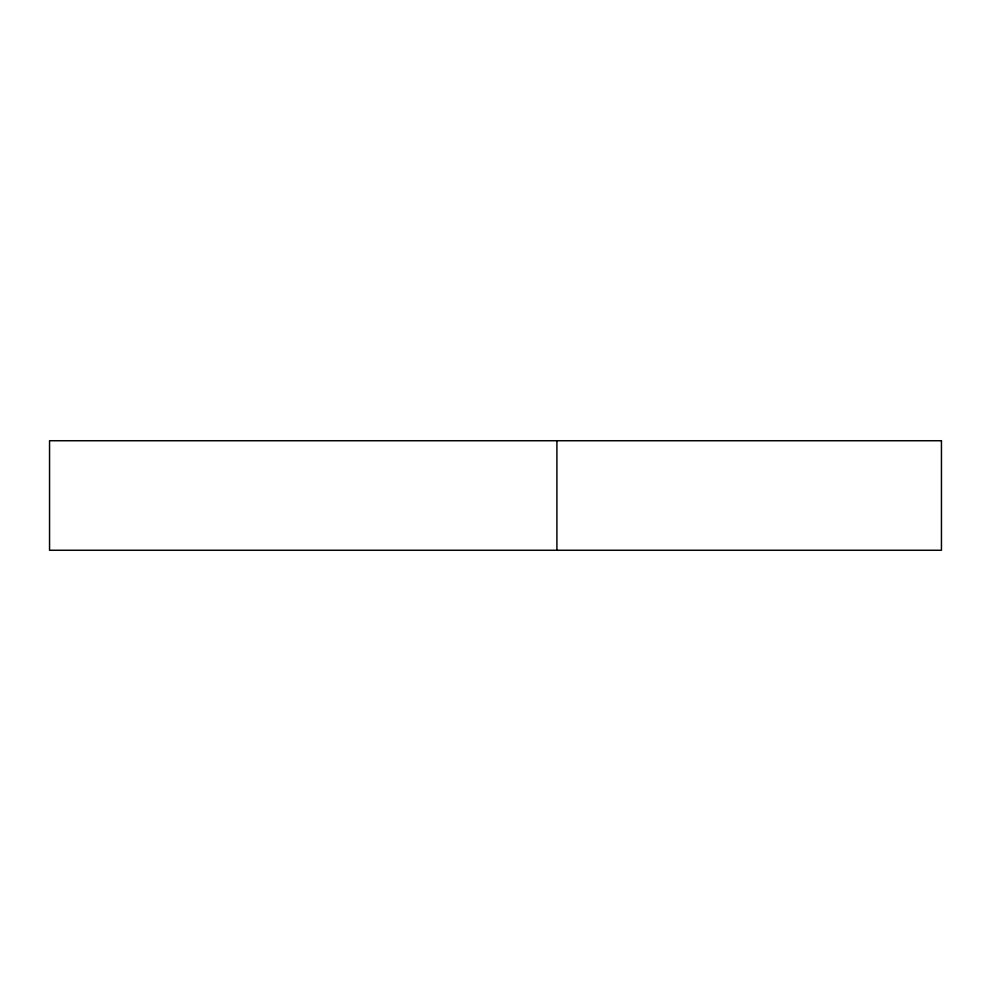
<?xml version="1.0" encoding="UTF-8"?>
<svg xmlns="http://www.w3.org/2000/svg" width="991" height="991" viewBox="0 0 991 991"><rect width="100%" height="100%" fill="white"/><g stroke="black" fill="none" stroke-linecap="round" stroke-linejoin="round"><path stroke-width="1.49" d="M556.905 440.735L556.905 550.265M941.45 440.735L49.55 440.735L49.55 550.265L941.45 550.265L941.45 440.735"/></g></svg>
